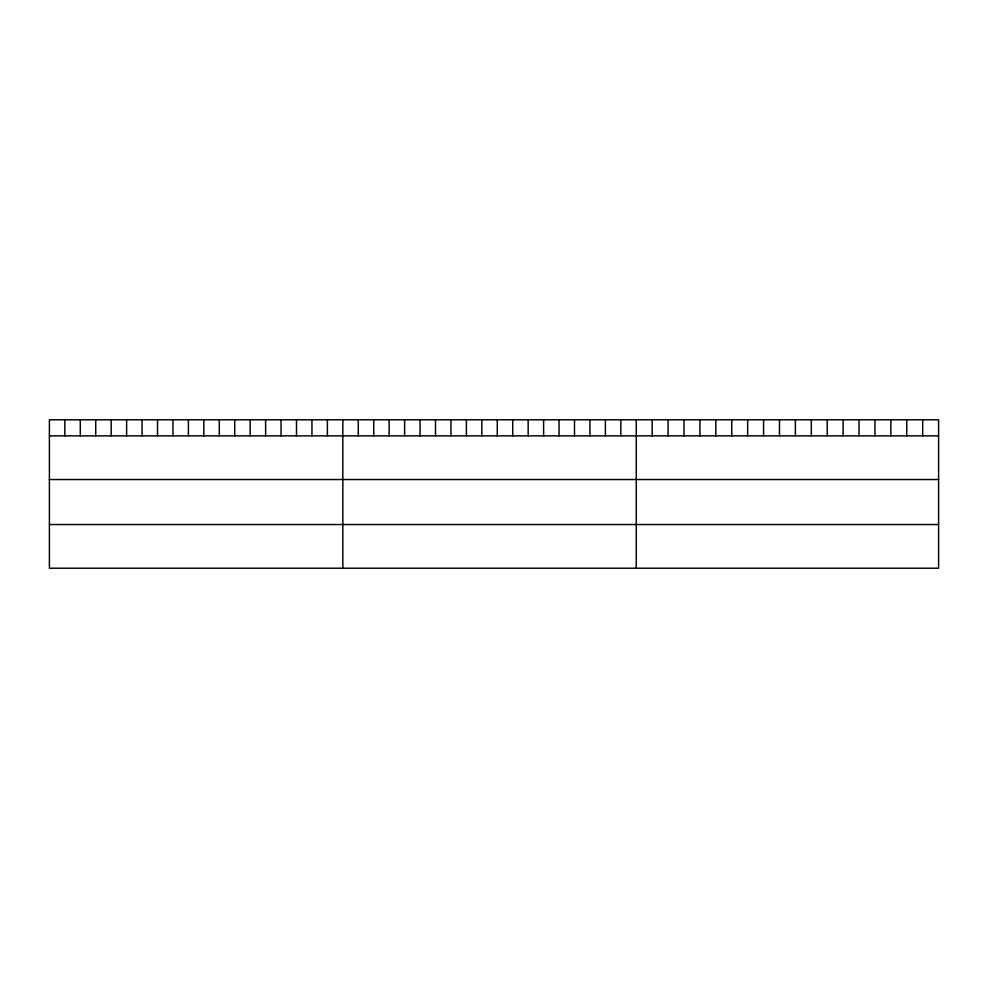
<?xml version="1.0" encoding="UTF-8"?>
<svg xmlns="http://www.w3.org/2000/svg" width="988" height="988" viewBox="0 0 988 988"><rect width="100%" height="100%" fill="white"/><g stroke="black" fill="none" stroke-linecap="round" stroke-linejoin="round"><path stroke-width="1.48" d="M938.6 435.856L938.6 568.211L49.4 568.211L49.4 419.789L938.6 419.789L938.6 435.856L49.4 435.856M49.4 479.538L938.6 479.538M49.4 524.529L938.6 524.529M922.693 419.789L922.693 435.856M906.774 419.789L906.774 435.856M890.867 419.789L890.867 435.856M874.948 419.789L874.948 435.856M859.041 419.789L859.041 435.856M843.122 419.789L843.122 435.856M827.215 419.789L827.215 435.856M811.309 419.789L811.309 435.856M795.389 419.789L795.389 435.856M779.483 419.789L779.483 435.856M763.563 419.789L763.563 435.856M747.657 419.789L747.657 435.856M731.75 419.789L731.75 435.856M715.831 419.789L715.831 435.856M699.924 419.789L699.924 435.856M684.005 419.789L684.005 435.856M668.098 419.789L668.098 435.856M652.179 419.789L652.179 435.856M636.272 419.789L636.272 568.211M620.822 419.789L620.822 435.856M605.385 419.789L605.385 435.856M589.935 419.789L589.935 435.856M574.497 419.789L574.497 435.856M559.047 419.789L559.047 435.856M543.61 419.789L543.61 435.856M528.16 419.789L528.16 435.856M512.723 419.789L512.723 435.856M497.273 419.789L497.273 435.856M481.835 419.789L481.835 435.856M466.385 419.789L466.385 435.856M450.948 419.789L450.948 435.856M435.498 419.789L435.498 435.856M420.061 419.789L420.061 435.856M404.611 419.789L404.611 435.856M389.173 419.789L389.173 435.856M373.723 419.789L373.723 435.856M358.286 419.789L358.286 435.856M342.836 419.789L342.836 568.211M327.386 419.789L327.386 435.856M311.949 419.789L311.949 435.856M296.499 419.789L296.499 435.856M281.061 419.789L281.061 435.856M265.611 419.789L265.611 435.856M250.174 419.789L250.174 435.856M234.724 419.789L234.724 435.856M219.287 419.789L219.287 435.856M203.837 419.789L203.837 435.856M188.399 419.789L188.399 435.856M172.949 419.789L172.949 435.856M157.512 419.789L157.512 435.856M142.062 419.789L142.062 435.856M126.625 419.789L126.625 435.856M111.175 419.789L111.175 435.856M95.737 419.789L95.737 435.856M80.287 419.789L80.287 435.856M64.85 419.789L64.85 435.856"/></g></svg>
